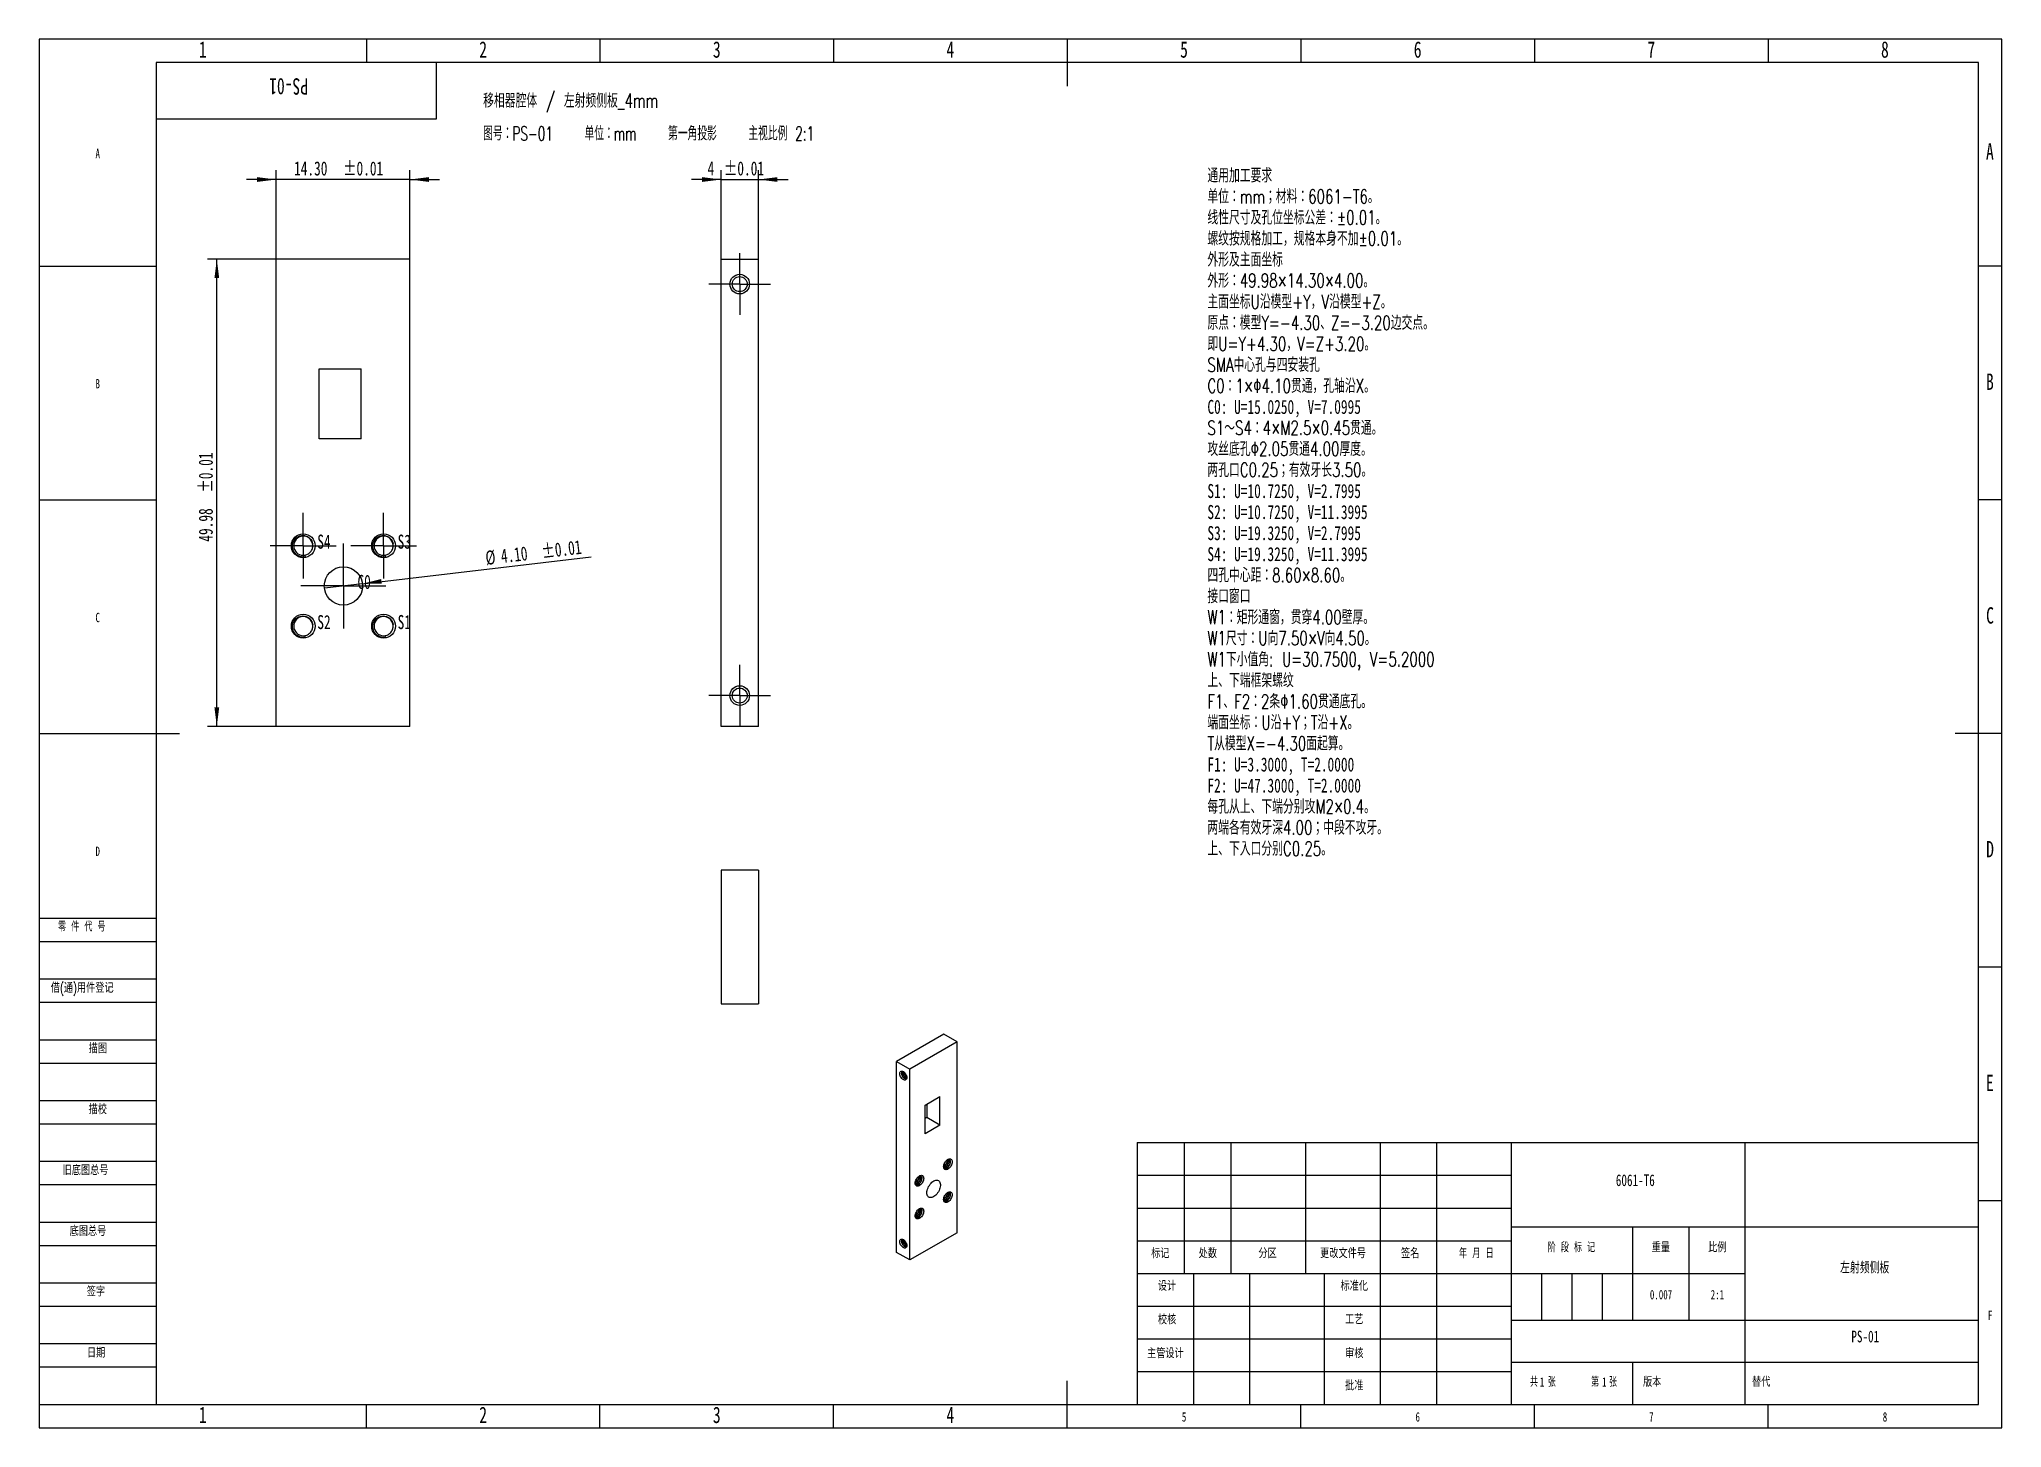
# Model space of a CAD drawing. Header units: millimetres. Extents: x 0 to 420, y 0 to 297.
import ezdxf

# ---------------------------------------------------------------- set-up
doc = ezdxf.new("R2010")
doc.units = ezdxf.units.MM
for name, color, linetype in [('10', 7, 'Continuous'), ('5', 7, 'Continuous'), ('9', 7, 'Continuous'), ('SLD-0', 7, 'Continuous')]:
    doc.layers.add(name, color=color, linetype=linetype)
doc.styles.add('SLDTEXTSTYLE0', font='TXT', dxfattribs={"width": 0.7})
doc.styles.add('SLDTEXTSTYLE1', font='TXT', dxfattribs={"width": 0.7, "bigfont": 'bigfont'})
doc.styles.add('SLDTEXTSTYLE2', font='TXT', dxfattribs={"width": 0.631579, "bigfont": 'bigfont'})
doc.styles.add('SLDTEXTSTYLE3', font='TXT', dxfattribs={"width": 0.62, "bigfont": 'bigfont'})
doc.styles.add('SLDTEXTSTYLE4', font='TXT', dxfattribs={"width": 0.614286, "bigfont": 'bigfont'})
doc.styles.add('SLDTEXTSTYLE5', font='TXT', dxfattribs={"width": 0.6, "bigfont": 'bigfont'})
doc.dimstyles.new('SLDDIMSTYLE0', dxfattribs={"dimtxt": 3, "dimasz": 4.08, "dimexe": 0, "dimexo": 0.0625, "dimgap": 0.75, "dimtad": 1, "dimlfac": 0.5, "dimrnd": 1e-09, "dimzin": 12, "dimdsep": 46, "dimtxsty": 'SLDTEXTSTYLE0', "dimsah": 1, "dimcen": 0.09, "dimadec": 0, "dimazin": 3, "dimtol": 1, "dimtp": 0.01, "dimtm": 0.01, "dimtfac": 1, "dimtmove": 0, "dimatfit": 0, "dimfxl": 1, "dimfrac": 2, "dimtolj": 1, "dimarcsym": 0})
doc.dimstyles.new('SLDDIMSTYLE1', dxfattribs={"dimtxt": 3, "dimasz": 4.08, "dimexe": 0, "dimexo": 0.0625, "dimgap": 0.75, "dimtad": 1, "dimlfac": 0.5, "dimrnd": 1e-09, "dimzin": 12, "dimdsep": 46, "dimtxsty": 'SLDTEXTSTYLE0', "dimsah": 1, "dimcen": 0.09, "dimadec": 0, "dimazin": 3, "dimtol": 1, "dimtp": 0.01, "dimtm": 0.01, "dimtfac": 1, "dimtofl": 0, "dimtmove": 0, "dimatfit": 3, "dimfxl": 1, "dimfrac": 2, "dimtolj": 1, "dimarcsym": 0})
doc.dimstyles.new('SLDDIMSTYLE2', dxfattribs={"dimtxt": 3, "dimasz": 4.08, "dimexe": 0, "dimexo": 0.0625, "dimgap": 0.75, "dimtad": 1, "dimlfac": 0.5, "dimrnd": 1e-09, "dimzin": 4, "dimdsep": 46, "dimtxsty": 'SLDTEXTSTYLE0', "dimsah": 1, "dimcen": 0.09, "dimadec": 0, "dimazin": 1, "dimtol": 1, "dimtp": 0.01, "dimtm": 0.01, "dimtfac": 1, "dimtmove": 0, "dimatfit": 0, "dimfxl": 1, "dimfrac": 2, "dimtolj": 1, "dimarcsym": 0})
doc.dimstyles.new('SLDDIMSTYLE3', dxfattribs={"dimtxt": 3, "dimasz": 4.08, "dimexe": 0, "dimexo": 0.0625, "dimgap": 0.75, "dimtad": 1, "dimlfac": 0.5, "dimrnd": 1e-09, "dimzin": 4, "dimdsep": 46, "dimtxsty": 'SLDTEXTSTYLE0', "dimblk1": 'NONE', "dimsah": 1, "dimcen": 0, "dimadec": 0, "dimazin": 1, "dimtol": 1, "dimtp": 0.01, "dimtm": 0.01, "dimtfac": 1, "dimtmove": 0, "dimatfit": 3, "dimldrblk": 'NONE', "dimfxl": 1, "dimfrac": 2, "dimtolj": 1, "dimarcsym": 0})

# ---------------------------------------------------------------- blocks, each defined once
blk = doc.blocks.new('_D')
at = {"layer": '10'}
for p, q in [((145.91, 249.98), (145.91, 269)), ((153.91, 249.98), (153.91, 269)), ((145.91, 267), (139.56, 267)), ((145.91, 267), (153.91, 267)), ((153.91, 267), (160.26, 267))]:
    blk.add_line(p, q, dxfattribs=at)
for points in [[(145.91, 267), (141.83, 267.51), (141.83, 266.49)], [(153.91, 267), (157.99, 266.49), (157.99, 267.51)]]:
    blk.add_solid(points, dxfattribs=at)
at = {"layer": '10', "char_height": 3, "attachment_point": 1, "style": 'SLDTEXTSTYLE0'}
for s, insert in [('4', (143.02, 270.87)), ('±0.01', (146.54, 270.87))]:
    blk.add_mtext(s, dxfattribs=dict(at, insert=insert))
blk = doc.blocks.new('SW_CENTERMARKSYMBOL_0')
at = {"layer": '10', "color": 0}
for p, q in [((0, 5), (0, 6.6)), ((0, 0), (0, 5)), ((-5, 0), (-6.6, 0)), ((0, 0), (-5, 0)), ((0, 0), (0, -5)), ((0, 0), (5, 0)), ((5, 0), (6.6, 0)), ((0, -5), (0, -6.6))]:
    blk.add_line(p, q, dxfattribs=at)
blk = doc.blocks.new('SW_CENTERMARKSYMBOL_1')
at = {"layer": '10', "color": 0}
for p, q in [((0, 5), (0, 6.6)), ((0, 0), (0, 5)), ((-5, 0), (-6.6, 0)), ((0, 0), (-5, 0)), ((0, 0), (0, -5)), ((0, 0), (5, 0)), ((5, 0), (6.6, 0)), ((0, -5), (0, -6.6))]:
    blk.add_line(p, q, dxfattribs=at)
blk = doc.blocks.new('_D_1')
at = {"layer": '10'}
for p, q in [((79.3, 249.98), (36, 249.98)), ((38, 150.02), (38, 249.98)), ((79.3, 150.02), (36, 150.02))]:
    blk.add_line(p, q, dxfattribs=at)
for points in [[(38, 249.98), (37.49, 245.9), (38.51, 245.9)], [(38, 150.02), (38.51, 154.1), (37.49, 154.1)]]:
    blk.add_solid(points, dxfattribs=at)
at = {"layer": '10', "char_height": 3, "attachment_point": 1, "rotation": 90, "style": 'SLDTEXTSTYLE0'}
for s, insert in [('±0.01', (34.13, 200.04)), ('49.98', (34.13, 189.53))]:
    blk.add_mtext(s, dxfattribs=dict(at, insert=insert))
blk = doc.blocks.new('_D_2')
at = {"layer": '10'}
for p, q in [((50.7, 150.02), (50.7, 269)), ((79.3, 150.02), (79.3, 269)), ((50.7, 267), (44.35, 267)), ((79.3, 267), (50.7, 267)), ((79.3, 267), (85.65, 267))]:
    blk.add_line(p, q, dxfattribs=at)
for points in [[(50.7, 267), (46.62, 267.51), (46.62, 266.49)], [(79.3, 267), (83.38, 266.49), (83.38, 267.51)]]:
    blk.add_solid(points, dxfattribs=at)
at = {"layer": '10', "char_height": 3, "attachment_point": 1, "style": 'SLDTEXTSTYLE0'}
for s, insert in [('14.30', (54.53, 270.87)), ('±0.01', (65.04, 270.87))]:
    blk.add_mtext(s, dxfattribs=dict(at, insert=insert))
blk = doc.blocks.new('_D_3')
at = {"layer": '10'}
for q in [(118.15, 186.31), (61.03, 179.59)]:
    blk.add_line((69.17, 180.55), q, dxfattribs=at)
blk.add_solid([(69.17, 180.55), (73.28, 180.52), (73.17, 181.53)], dxfattribs=at)
at = {"layer": '10', "char_height": 3, "attachment_point": 1, "rotation": 6.7108, "style": 'SLDTEXTSTYLE0'}
for s, insert in [('±0.01', (107.33, 188.93)), ('%%c', (95.33, 187.52)), ('4.10', (98.62, 187.91))]:
    blk.add_mtext(s, dxfattribs=dict(at, insert=insert))
blk = doc.blocks.new('_None')
blk = doc.blocks.new('SW_CENTERMARKSYMBOL_2')
at = {"layer": '10', "color": 0}
for p, q in [((0, 5), (0, 7.05)), ((0, 0), (0, 5)), ((-5, 0), (-7.05, 0)), ((0, 0), (-5, 0)), ((0, 0), (0, -5)), ((0, 0), (5, 0)), ((5, 0), (7.05, 0)), ((0, -5), (0, -7.05))]:
    blk.add_line(p, q, dxfattribs=at)
blk = doc.blocks.new('SW_CENTERMARKSYMBOL_3')
at = {"layer": '10', "color": 0}
for p, q in [((0, 5), (0, 7.05)), ((0, 0), (0, 5)), ((-5, 0), (-7.05, 0)), ((0, 0), (-5, 0)), ((0, 0), (0, -5)), ((0, 0), (5, 0)), ((5, 0), (7.05, 0)), ((0, -5), (0, -7.05))]:
    blk.add_line(p, q, dxfattribs=at)
blk = doc.blocks.new('SW_CENTERMARKSYMBOL_4')
at = {"layer": '10', "color": 0}
for p, q in [((0, 5), (0, 9.1)), ((0, 0), (0, 5)), ((-5, 0), (-9.1, 0)), ((0, 0), (-5, 0)), ((0, 0), (0, -5)), ((0, 0), (5, 0)), ((5, 0), (9.1, 0)), ((0, -5), (0, -9.1))]:
    blk.add_line(p, q, dxfattribs=at)

msp = doc.modelspace()

# ---------------------------------------------------------------- linework, layer by layer
at = {"color": 7, "linetype": 'Continuous', "lineweight": 25}
for p, q in [((50.7, 150.02), (50.7, 249.98)), ((79.3, 249.98), (50.7, 249.98)), ((79.3, 150.02), (79.3, 249.98)), ((145.907, 150.02), (145.907, 249.98)), ((145.907, 249.98), (153.907, 249.98)), ((153.907, 150.02), (153.907, 249.98)), ((59.9, 226.52), (68.9, 226.52)), ((59.9, 211.52), (59.9, 226.52)), ((68.9, 211.52), (68.9, 226.52)), ((68.9, 211.52), (59.9, 211.52)), ((58.542, 188.624), (58.472, 189.206)), ((75.742, 188.624), (75.672, 189.206)), ((56.857, 186.651), (56.931, 186.229)), ((74.057, 186.651), (74.131, 186.229)), ((56.931, 169.029), (56.857, 169.449)), ((58.542, 171.424), (58.472, 172.006)), ((74.131, 169.029), (74.057, 169.449)), ((75.742, 171.424), (75.672, 172.006)), ((79.3, 150.02), (50.7, 150.02)), ((153.907, 150.02), (145.907, 150.02)), ((145.907, 119.3), (145.907, 90.7)), ((153.907, 119.3), (145.907, 119.3)), ((153.907, 119.3), (153.907, 90.7)), ((145.907, 90.7), (153.907, 90.7)), ((193.609, 84.159), (183.497, 78.322)), ((196.437, 82.527), (193.609, 84.159)), ((196.437, 82.527), (186.326, 76.689)), ((196.437, 41.716), (196.437, 82.527)), ((183.497, 37.511), (183.497, 78.322)), ((183.497, 78.322), (186.326, 76.689)), ((184.735, 75.868), (184.522, 75.746)), ((184.561, 75.895), (184.735, 75.868)), ((186.326, 35.879), (186.326, 76.689)), ((189.578, 68.989), (192.76, 70.826)), ((189.578, 62.865), (189.578, 68.989)), ((189.932, 69.193), (189.932, 66.335)), ((192.76, 64.702), (192.76, 70.826)), ((189.932, 66.335), (189.578, 66.131)), ((192.76, 64.702), (189.578, 62.865)), ((192.76, 64.702), (189.932, 66.335)), ((194.536, 55.467), (194.407, 55.703)), ((194.407, 55.703), (194.585, 55.459)), ((194.576, 55.444), (194.536, 55.467)), ((188.326, 52.193), (188.503, 51.948)), ((188.455, 51.956), (188.326, 52.192)), ((188.495, 51.933), (188.455, 51.956)), ((194.536, 48.445), (194.407, 48.681)), ((194.585, 48.436), (194.408, 48.68)), ((194.576, 48.422), (194.536, 48.445)), ((188.455, 44.934), (188.326, 45.17)), ((188.503, 44.926), (188.327, 45.169)), ((188.495, 44.911), (188.455, 44.934)), ((184.735, 39.941), (184.522, 39.818)), ((184.561, 39.968), (184.735, 39.941)), ((196.437, 41.716), (186.326, 35.879)), ((186.326, 35.879), (183.497, 37.511))]:
    msp.add_line(p, q, dxfattribs=at)
at = {"color": 7, "linetype": 'Continuous', "lineweight": 25, "flags": 128}
for points in [[(185.654, 74.889), (185.639, 74.725), (185.594, 74.585), (185.521, 74.476), (185.423, 74.401), (185.304, 74.363), (185.169, 74.364), (185.024, 74.405), (184.874, 74.483), (184.725, 74.595), (184.584, 74.736), (184.457, 74.902), (184.348, 75.084), (184.262, 75.276), (184.203, 75.47), (184.173, 75.657), (184.173, 75.83), (184.203, 75.983), (184.262, 76.108), (184.348, 76.201), (184.457, 76.258), (184.584, 76.276), (184.725, 76.255), (184.874, 76.195), (185.024, 76.1), (185.169, 75.972), (185.304, 75.818), (185.423, 75.643), (185.521, 75.455), (185.594, 75.262), (185.639, 75.07), (185.654, 74.889)], [(185.006, 76.113), (184.99, 76.119), (184.864, 76.149), (184.75, 76.138), (184.655, 76.089), (184.583, 76.004), (184.538, 75.888), (184.522, 75.746)], [(184.522, 75.746), (184.538, 75.587), (184.583, 75.418), (184.655, 75.25), (184.75, 75.09), (184.864, 74.949), (184.99, 74.833), (185.121, 74.748), (185.25, 74.7), (185.371, 74.69), (185.476, 74.72), (185.561, 74.788), (185.62, 74.889), (185.647, 74.996)], [(193.556, 55.832), (193.571, 56.032), (193.617, 56.244), (193.691, 56.458), (193.791, 56.67), (193.914, 56.87), (194.056, 57.053), (194.211, 57.212), (194.374, 57.341), (194.541, 57.437), (194.704, 57.497), (194.859, 57.517), (195.001, 57.497), (195.124, 57.439), (195.224, 57.343), (195.298, 57.214), (195.344, 57.056), (195.359, 56.873), (195.344, 56.673), (195.298, 56.462), (195.224, 56.247), (195.124, 56.036), (195.001, 55.836), (194.859, 55.653), (194.704, 55.494), (194.541, 55.364), (194.374, 55.268), (194.211, 55.209), (194.056, 55.189), (193.914, 55.208), (193.791, 55.267), (193.691, 55.362), (193.617, 55.491), (193.571, 55.65), (193.556, 55.832)], [(187.475, 52.322), (187.49, 52.522), (187.536, 52.733), (187.61, 52.948), (187.71, 53.159), (187.833, 53.359), (187.975, 53.542), (188.13, 53.701), (188.293, 53.831), (188.46, 53.927), (188.623, 53.986), (188.778, 54.006), (188.92, 53.987), (189.043, 53.928), (189.143, 53.833), (189.217, 53.704), (189.263, 53.545), (189.278, 53.363), (189.263, 53.162), (189.217, 52.951), (189.143, 52.737), (189.043, 52.525), (188.92, 52.325), (188.778, 52.142), (188.623, 51.983), (188.46, 51.854), (188.293, 51.758), (188.13, 51.698), (187.975, 51.678), (187.833, 51.698), (187.71, 51.756), (187.61, 51.852), (187.536, 51.981), (187.49, 52.139), (187.475, 52.322)], [(189.967, 50.25), (189.983, 50.502), (190.029, 50.767), (190.105, 51.039), (190.208, 51.312), (190.337, 51.58), (190.49, 51.838), (190.662, 52.079), (190.85, 52.3), (191.05, 52.494), (191.259, 52.659), (191.47, 52.79), (191.68, 52.884), (191.885, 52.941), (192.08, 52.958), (192.261, 52.935), (192.423, 52.872), (192.564, 52.772), (192.681, 52.635), (192.771, 52.466), (192.832, 52.267), (192.863, 52.043), (192.863, 51.799), (192.832, 51.539), (192.771, 51.27), (192.681, 50.997), (192.564, 50.726), (192.423, 50.462), (192.261, 50.212), (192.08, 49.98), (191.885, 49.772), (191.68, 49.592), (191.47, 49.444), (191.259, 49.331), (191.05, 49.255), (190.85, 49.218), (190.662, 49.222), (190.49, 49.264), (190.337, 49.346), (190.208, 49.465), (190.105, 49.618), (190.029, 49.803), (189.983, 50.015), (189.967, 50.25)], [(193.556, 48.81), (193.571, 49.01), (193.617, 49.221), (193.691, 49.436), (193.791, 49.647), (193.914, 49.848), (194.056, 50.03), (194.211, 50.189), (194.374, 50.319), (194.541, 50.415), (194.704, 50.474), (194.859, 50.494), (195.001, 50.475), (195.124, 50.417), (195.224, 50.321), (195.298, 50.192), (195.344, 50.033), (195.359, 49.851), (195.344, 49.651), (195.298, 49.44), (195.224, 49.225), (195.124, 49.014), (195.001, 48.813), (194.859, 48.631), (194.704, 48.472), (194.541, 48.342), (194.374, 48.246), (194.211, 48.187), (194.056, 48.167), (193.914, 48.186), (193.791, 48.245), (193.691, 48.34), (193.617, 48.469), (193.571, 48.628), (193.556, 48.81)], [(187.475, 45.299), (187.49, 45.5), (187.536, 45.711), (187.61, 45.926), (187.71, 46.137), (187.833, 46.337), (187.975, 46.52), (188.13, 46.679), (188.293, 46.809), (188.46, 46.905), (188.623, 46.964), (188.778, 46.984), (188.92, 46.964), (189.043, 46.906), (189.143, 46.811), (189.217, 46.681), (189.263, 46.523), (189.278, 46.34), (189.263, 46.14), (189.217, 45.929), (189.143, 45.714), (189.043, 45.503), (188.92, 45.303), (188.778, 45.12), (188.623, 44.961), (188.46, 44.831), (188.293, 44.735), (188.13, 44.676), (187.975, 44.656), (187.833, 44.675), (187.71, 44.734), (187.61, 44.829), (187.536, 44.959), (187.49, 45.117), (187.475, 45.299)], [(185.654, 38.961), (185.639, 38.797), (185.594, 38.658), (185.521, 38.548), (185.423, 38.473), (185.304, 38.435), (185.169, 38.437), (185.024, 38.477), (184.874, 38.555), (184.725, 38.667), (184.584, 38.809), (184.457, 38.974), (184.348, 39.156), (184.262, 39.348), (184.203, 39.542), (184.173, 39.729), (184.173, 39.903), (184.203, 40.055), (184.262, 40.18), (184.348, 40.273), (184.457, 40.33), (184.584, 40.348), (184.725, 40.327), (184.874, 40.268), (185.024, 40.172), (185.169, 40.045), (185.304, 39.89), (185.423, 39.716), (185.521, 39.528), (185.594, 39.334), (185.639, 39.142), (185.654, 38.961)], [(185.006, 40.185), (184.99, 40.192), (184.864, 40.221), (184.75, 40.211), (184.655, 40.162), (184.583, 40.077), (184.538, 39.96), (184.522, 39.818)], [(184.522, 39.818), (184.538, 39.659), (184.583, 39.49), (184.655, 39.322), (184.75, 39.163), (184.864, 39.021), (184.99, 38.905), (185.121, 38.82), (185.25, 38.772), (185.371, 38.763), (185.476, 38.792), (185.561, 38.86), (185.62, 38.961), (185.647, 39.069)]]:
    msp.add_lwpolyline(points, dxfattribs=at)
at = {"color": 7, "linetype": 'Continuous', "lineweight": 25}
for centre, radius in [((149.907, 244.62), 2.1), ((149.907, 244.62), 1.6), ((56.501, 188.67), 2.55), ((73.701, 188.67), 2.55), ((65.101, 180.07), 4.1), ((56.501, 171.47), 2.55), ((73.701, 171.47), 2.55), ((149.907, 156.62), 2.1), ((149.907, 156.62), 1.6)]:
    msp.add_circle(centre, radius, dxfattribs=at)
for centre, end in [((56.498, 188.667), 279.89939), ((73.698, 188.667), 279.89939), ((56.498, 171.467), 279.89931), ((73.698, 171.467), 279.89931)]:
    msp.add_arc(centre, 2.048, 17.66675, end, dxfattribs=at)
for points, knots in [([(56.931, 186.229), (56.709, 186.199), (56.488, 186.198), (56.048, 186.258), (55.831, 186.318), (55.221, 186.578), (54.86, 186.868), (54.352, 187.596), (54.204, 188.03), (54.172, 188.698), (54.194, 188.921), (54.3, 189.35), (54.386, 189.56), (54.725, 190.13), (55.069, 190.446), (55.868, 190.827), (56.326, 190.893), (57.207, 190.745), (57.618, 190.536), (58.247, 189.904), (58.454, 189.489), (58.516, 189.045)], [0, 0, 0, 0, 0.0625, 0.0625, 0.125, 0.125, 0.25, 0.25, 0.375, 0.375, 0.4375, 0.4375, 0.5, 0.5, 0.625, 0.625, 0.75, 0.75, 0.875, 0.875, 1, 1, 1, 1]), ([(56.85, 186.65), (57.117, 186.696), (57.374, 186.796), (57.831, 187.086), (58.03, 187.277), (58.339, 187.722), (58.449, 187.975), (58.562, 188.504), (58.566, 188.78), (58.516, 189.046)], [0, 0, 0, 0, 0.25, 0.25, 0.5, 0.5, 0.75, 0.75, 1, 1, 1, 1]), ([(74.131, 186.229), (73.909, 186.199), (73.688, 186.198), (73.248, 186.258), (73.031, 186.318), (72.421, 186.578), (72.06, 186.868), (71.552, 187.596), (71.404, 188.03), (71.372, 188.698), (71.394, 188.921), (71.5, 189.35), (71.586, 189.56), (71.925, 190.13), (72.269, 190.446), (73.068, 190.827), (73.526, 190.893), (74.407, 190.745), (74.818, 190.536), (75.447, 189.904), (75.654, 189.489), (75.716, 189.045)], [0, 0, 0, 0, 0.0625, 0.0625, 0.125, 0.125, 0.25, 0.25, 0.375, 0.375, 0.4375, 0.4375, 0.5, 0.5, 0.625, 0.625, 0.75, 0.75, 0.875, 0.875, 1, 1, 1, 1]), ([(74.05, 186.65), (74.317, 186.696), (74.574, 186.796), (75.031, 187.086), (75.23, 187.277), (75.539, 187.722), (75.649, 187.975), (75.762, 188.504), (75.766, 188.78), (75.716, 189.046)], [0, 0, 0, 0, 0.25, 0.25, 0.5, 0.5, 0.75, 0.75, 1, 1, 1, 1]), ([(56.931, 169.029), (56.709, 168.999), (56.488, 168.998), (56.048, 169.058), (55.831, 169.118), (55.221, 169.378), (54.86, 169.668), (54.352, 170.396), (54.204, 170.83), (54.172, 171.498), (54.194, 171.721), (54.3, 172.15), (54.386, 172.36), (54.725, 172.93), (55.069, 173.246), (55.868, 173.627), (56.326, 173.693), (57.207, 173.545), (57.618, 173.336), (58.247, 172.704), (58.454, 172.289), (58.516, 171.845)], [0, 0, 0, 0, 0.0625, 0.0625, 0.125, 0.125, 0.25, 0.25, 0.375, 0.375, 0.4375, 0.4375, 0.5, 0.5, 0.625, 0.625, 0.75, 0.75, 0.875, 0.875, 1, 1, 1, 1]), ([(74.131, 169.029), (73.909, 168.999), (73.688, 168.998), (73.248, 169.058), (73.031, 169.118), (72.421, 169.378), (72.06, 169.668), (71.552, 170.396), (71.404, 170.83), (71.372, 171.498), (71.394, 171.721), (71.5, 172.15), (71.586, 172.36), (71.925, 172.93), (72.269, 173.246), (73.068, 173.627), (73.526, 173.693), (74.407, 173.545), (74.818, 173.336), (75.447, 172.704), (75.654, 172.289), (75.716, 171.845)], [0, 0, 0, 0, 0.0625, 0.0625, 0.125, 0.125, 0.25, 0.25, 0.375, 0.375, 0.4375, 0.4375, 0.5, 0.5, 0.625, 0.625, 0.75, 0.75, 0.875, 0.875, 1, 1, 1, 1]), ([(56.85, 169.45), (57.117, 169.496), (57.374, 169.596), (57.831, 169.886), (58.03, 170.077), (58.339, 170.522), (58.449, 170.775), (58.562, 171.304), (58.566, 171.58), (58.516, 171.846)], [0, 0, 0, 0, 0.25, 0.25, 0.5, 0.5, 0.75, 0.75, 1, 1, 1, 1]), ([(74.05, 169.45), (74.317, 169.496), (74.574, 169.596), (75.031, 169.886), (75.23, 170.077), (75.539, 170.522), (75.649, 170.775), (75.762, 171.304), (75.766, 171.58), (75.716, 171.846)], [0, 0, 0, 0, 0.25, 0.25, 0.5, 0.5, 0.75, 0.75, 1, 1, 1, 1]), ([(184.522, 75.746), (184.535, 75.832), (184.558, 75.986), (184.653, 76.066), (184.696, 76.101)], [0, 0, 0, 0, 0.5526047, 1, 1, 1, 1]), ([(184.735, 75.868), (184.744, 75.957), (184.756, 76.071), (184.82, 76.132), (184.835, 76.146)], [0, 0, 0, 0, 0.77543311, 1, 1, 1, 1]), ([(185.561, 74.812), (185.541, 74.807), (185.467, 74.79), (185.298, 74.876), (185.097, 75.06), (184.924, 75.326), (184.819, 75.624), (184.787, 75.92), (184.838, 76.066), (184.864, 76.139)], [0, 0, 0, 0, 0.0569482, 0.2160616, 0.375175, 0.5292947, 0.6898114, 0.8461901, 1, 1, 1, 1]), ([(185.63, 74.96), (185.591, 74.974), (185.486, 75.01), (185.309, 75.187), (185.135, 75.448), (185.034, 75.745), (184.999, 75.98), (185.028, 76.078), (185.035, 76.1)], [0, 0, 0, 0, 0.121723, 0.3284495, 0.528688, 0.7372376, 0.940411, 1, 1, 1, 1]), ([(185.639, 75.028), (185.62, 75.035), (185.535, 75.067), (185.379, 75.23), (185.208, 75.486), (185.101, 75.776), (185.095, 75.95), (185.092, 76.028)], [0, 0, 0, 0, 0.06829096, 0.31317819, 0.55037986, 0.79742688, 1, 1, 1, 1]), ([(194.585, 55.459), (194.482, 55.4), (194.278, 55.282), (193.988, 55.257), (193.757, 55.356), (193.6, 55.565), (193.574, 55.768), (193.561, 55.865)], [0, 0, 0, 0, 0.2057739, 0.4115799, 0.61755, 0.8158142, 1, 1, 1, 1]), ([(193.565, 55.769), (193.632, 55.777), (193.772, 55.794), (193.997, 55.913), (194.211, 56.091), (194.398, 56.317), (194.548, 56.569), (194.647, 56.827), (194.687, 57.068), (194.677, 57.273), (194.627, 57.363), (194.604, 57.405)], [0, 0, 0, 0, 0.1099895, 0.2267712, 0.3409127, 0.4521916, 0.5680397, 0.681005, 0.7906485, 0.9031919, 1, 1, 1, 1]), ([(193.577, 55.974), (193.603, 55.982), (193.716, 56.016), (193.919, 56.176), (194.148, 56.431), (194.327, 56.736), (194.428, 57.039), (194.457, 57.261), (194.431, 57.346), (194.426, 57.362)], [0, 0, 0, 0, 0.0556868, 0.2364914, 0.4172755, 0.5979477, 0.778737, 0.9595379, 1, 1, 1, 1]), ([(193.585, 55.725), (193.663, 55.727), (193.822, 55.733), (194.088, 55.87), (194.338, 56.09), (194.548, 56.372), (194.698, 56.681), (194.768, 56.981), (194.759, 57.244), (194.689, 57.352), (194.654, 57.406)], [0, 0, 0, 0, 0.12111458, 0.2469501, 0.37290084, 0.49874282, 0.62457307, 0.7505221, 0.87638333, 1, 1, 1, 1]), ([(193.59, 56.062), (193.619, 56.076), (193.723, 56.126), (193.893, 56.277), (194.08, 56.499), (194.23, 56.753), (194.326, 57.009), (194.367, 57.208), (194.357, 57.3), (194.355, 57.326)], [0, 0, 0, 0, 0.0702367, 0.244937, 0.4152558, 0.592568, 0.7654679, 0.9332836, 1, 1, 1, 1]), ([(193.592, 55.71), (193.592, 55.709), (193.627, 55.633), (193.765, 55.56), (193.987, 55.521), (194.215, 55.584), (194.353, 55.669), (194.404, 55.701)], [0, 0, 0, 0, 0.0038057, 0.2814199, 0.5590356, 0.8364624, 1, 1, 1, 1]), ([(193.716, 55.612), (193.767, 55.598), (193.88, 55.569), (194.089, 55.614), (194.315, 55.728), (194.53, 55.907), (194.717, 56.133), (194.866, 56.385), (194.964, 56.643), (195.003, 56.859), (194.996, 56.974), (194.993, 57.02)], [0, 0, 0, 0, 0.0995155, 0.218198, 0.3392037, 0.4574736, 0.5727774, 0.6928156, 0.8098668, 0.9234759, 1, 1, 1, 1]), ([(194.201, 55.299), (194.252, 55.316), (194.363, 55.353), (194.475, 55.427), (194.536, 55.467)], [0, 0, 0, 0, 0.4507569, 1, 1, 1, 1]), ([(194.363, 57.332), (194.375, 57.34), (194.469, 57.404), (194.639, 57.425), (194.836, 57.376), (194.957, 57.226), (194.983, 57.082), (194.993, 57.019)], [0, 0, 0, 0, 0.0359675, 0.2960709, 0.556378, 0.8080609, 1, 1, 1, 1]), ([(194.404, 55.701), (194.498, 55.774), (194.589, 55.868), (194.751, 56.08), (194.821, 56.198), (194.931, 56.443), (194.969, 56.569), (195.01, 56.808), (195.011, 56.921), (194.993, 57.02)], [0, 0, 0, 0, 0.25, 0.25, 0.5, 0.5, 0.75, 0.75, 1, 1, 1, 1]), ([(188.503, 51.948), (188.401, 51.889), (188.197, 51.771), (187.907, 51.747), (187.676, 51.846), (187.519, 52.055), (187.492, 52.257), (187.48, 52.355)], [0, 0, 0, 0, 0.2057739, 0.4115799, 0.61755, 0.8158142, 1, 1, 1, 1]), ([(187.484, 52.258), (187.551, 52.267), (187.691, 52.284), (187.916, 52.403), (188.13, 52.58), (188.317, 52.806), (188.467, 53.058), (188.566, 53.317), (188.606, 53.558), (188.596, 53.762), (188.546, 53.853), (188.523, 53.894)], [0, 0, 0, 0, 0.1099895, 0.2267712, 0.3409127, 0.4521916, 0.5680397, 0.681005, 0.7906485, 0.9031919, 1, 1, 1, 1]), ([(187.496, 52.463), (187.522, 52.471), (187.635, 52.506), (187.838, 52.666), (188.067, 52.92), (188.246, 53.225), (188.346, 53.529), (188.376, 53.751), (188.35, 53.836), (188.345, 53.851)], [0, 0, 0, 0, 0.0556868, 0.2364914, 0.4172755, 0.5979477, 0.778737, 0.9595379, 1, 1, 1, 1]), ([(187.504, 52.214), (187.582, 52.217), (187.74, 52.222), (188.006, 52.36), (188.257, 52.579), (188.467, 52.862), (188.617, 53.171), (188.687, 53.471), (188.677, 53.734), (188.607, 53.842), (188.573, 53.895)], [0, 0, 0, 0, 0.1211146, 0.2469501, 0.3729008, 0.4987428, 0.6245731, 0.7505221, 0.8763833, 1, 1, 1, 1]), ([(187.509, 52.552), (187.538, 52.566), (187.642, 52.615), (187.812, 52.767), (187.999, 52.989), (188.149, 53.243), (188.245, 53.498), (188.286, 53.697), (188.276, 53.79), (188.274, 53.816)], [0, 0, 0, 0, 0.0702367, 0.244937, 0.4152558, 0.592568, 0.7654679, 0.9332836, 1, 1, 1, 1]), ([(187.511, 52.199), (187.511, 52.198), (187.546, 52.122), (187.684, 52.049), (187.906, 52.01), (188.134, 52.074), (188.272, 52.159), (188.323, 52.191)], [0, 0, 0, 0, 0.00380574, 0.28141992, 0.55903564, 0.83646239, 1, 1, 1, 1]), ([(187.635, 52.101), (187.686, 52.088), (187.799, 52.058), (188.008, 52.103), (188.234, 52.218), (188.448, 52.397), (188.635, 52.622), (188.785, 52.875), (188.883, 53.132), (188.922, 53.349), (188.915, 53.463), (188.912, 53.509)], [0, 0, 0, 0, 0.0995155, 0.218198, 0.3392037, 0.4574736, 0.5727774, 0.6928156, 0.8098668, 0.9234759, 1, 1, 1, 1]), ([(188.12, 51.789), (188.17, 51.805), (188.282, 51.843), (188.394, 51.916), (188.455, 51.956)], [0, 0, 0, 0, 0.4507569, 1, 1, 1, 1]), ([(188.282, 53.822), (188.294, 53.829), (188.388, 53.894), (188.558, 53.915), (188.755, 53.865), (188.876, 53.715), (188.901, 53.571), (188.912, 53.509)], [0, 0, 0, 0, 0.0359675, 0.2960709, 0.556378, 0.8080609, 1, 1, 1, 1]), ([(188.323, 52.191), (188.417, 52.264), (188.508, 52.357), (188.67, 52.569), (188.74, 52.688), (188.849, 52.932), (188.888, 53.058), (188.928, 53.297), (188.93, 53.411), (188.912, 53.509)], [0, 0, 0, 0, 0.25, 0.25, 0.5, 0.5, 0.75, 0.75, 1, 1, 1, 1]), ([(187.484, 45.236), (187.551, 45.244), (187.691, 45.261), (187.916, 45.381), (188.13, 45.558), (188.317, 45.784), (188.467, 46.036), (188.566, 46.294), (188.606, 46.536), (188.596, 46.74), (188.546, 46.83), (188.523, 46.872)], [0, 0, 0, 0, 0.1099895, 0.2267712, 0.3409127, 0.4521916, 0.5680397, 0.681005, 0.7906485, 0.9031919, 1, 1, 1, 1]), ([(187.496, 45.441), (187.522, 45.449), (187.635, 45.483), (187.838, 45.643), (188.067, 45.898), (188.246, 46.203), (188.346, 46.506), (188.376, 46.728), (188.35, 46.813), (188.345, 46.829)], [0, 0, 0, 0, 0.0556868, 0.2364914, 0.4172755, 0.5979477, 0.778737, 0.9595379, 1, 1, 1, 1]), ([(187.504, 45.192), (187.582, 45.195), (187.74, 45.2), (188.006, 45.338), (188.257, 45.557), (188.467, 45.839), (188.617, 46.148), (188.687, 46.449), (188.677, 46.711), (188.607, 46.819), (188.573, 46.873)], [0, 0, 0, 0, 0.1211146, 0.2469501, 0.3729008, 0.4987428, 0.6245731, 0.7505221, 0.8763833, 1, 1, 1, 1]), ([(187.509, 45.53), (187.538, 45.544), (187.642, 45.593), (187.812, 45.745), (187.999, 45.967), (188.149, 46.22), (188.245, 46.476), (188.286, 46.675), (188.276, 46.767), (188.274, 46.794)], [0, 0, 0, 0, 0.0702367, 0.244937, 0.4152558, 0.592568, 0.7654679, 0.9332836, 1, 1, 1, 1]), ([(187.635, 45.079), (187.686, 45.065), (187.799, 45.036), (188.008, 45.081), (188.234, 45.195), (188.448, 45.375), (188.635, 45.6), (188.785, 45.852), (188.883, 46.11), (188.922, 46.326), (188.915, 46.441), (188.912, 46.487)], [0, 0, 0, 0, 0.0995155, 0.218198, 0.3392037, 0.4574736, 0.5727774, 0.6928156, 0.8098668, 0.9234759, 1, 1, 1, 1]), ([(188.282, 46.799), (188.294, 46.807), (188.388, 46.872), (188.558, 46.892), (188.755, 46.843), (188.876, 46.693), (188.901, 46.549), (188.912, 46.486)], [0, 0, 0, 0, 0.0359675, 0.2960709, 0.556378, 0.8080609, 1, 1, 1, 1]), ([(188.323, 45.168), (188.417, 45.242), (188.508, 45.335), (188.67, 45.547), (188.74, 45.665), (188.849, 45.91), (188.888, 46.036), (188.928, 46.275), (188.93, 46.388), (188.912, 46.487)], [0, 0, 0, 0, 0.25, 0.25, 0.5, 0.5, 0.75, 0.75, 1, 1, 1, 1]), ([(194.585, 48.436), (194.482, 48.377), (194.278, 48.26), (193.988, 48.235), (193.757, 48.334), (193.6, 48.543), (193.574, 48.746), (193.561, 48.843)], [0, 0, 0, 0, 0.2057739, 0.4115799, 0.61755, 0.8158142, 1, 1, 1, 1]), ([(193.565, 48.747), (193.632, 48.755), (193.772, 48.772), (193.997, 48.891), (194.211, 49.068), (194.398, 49.294), (194.548, 49.546), (194.647, 49.805), (194.687, 50.046), (194.677, 50.251), (194.627, 50.341), (194.604, 50.383)], [0, 0, 0, 0, 0.1099895, 0.2267712, 0.3409127, 0.4521916, 0.5680397, 0.681005, 0.7906485, 0.9031919, 1, 1, 1, 1]), ([(193.577, 48.951), (193.603, 48.959), (193.716, 48.994), (193.919, 49.154), (194.148, 49.409), (194.327, 49.713), (194.428, 50.017), (194.457, 50.239), (194.431, 50.324), (194.426, 50.34)], [0, 0, 0, 0, 0.0556868, 0.2364914, 0.4172755, 0.5979477, 0.778737, 0.9595379, 1, 1, 1, 1]), ([(193.585, 48.703), (193.663, 48.705), (193.822, 48.71), (194.088, 48.848), (194.338, 49.067), (194.548, 49.35), (194.698, 49.659), (194.768, 49.959), (194.759, 50.222), (194.689, 50.33), (194.654, 50.384)], [0, 0, 0, 0, 0.1211146, 0.2469501, 0.3729008, 0.4987428, 0.6245731, 0.7505221, 0.8763833, 1, 1, 1, 1]), ([(193.59, 49.04), (193.619, 49.054), (193.723, 49.103), (193.893, 49.255), (194.08, 49.477), (194.23, 49.731), (194.326, 49.987), (194.367, 50.185), (194.357, 50.278), (194.355, 50.304)], [0, 0, 0, 0, 0.0702367, 0.244937, 0.4152558, 0.592568, 0.7654679, 0.9332836, 1, 1, 1, 1]), ([(193.592, 48.688), (193.592, 48.687), (193.627, 48.611), (193.765, 48.537), (193.987, 48.499), (194.215, 48.562), (194.353, 48.647), (194.404, 48.679)], [0, 0, 0, 0, 0.0038057, 0.2814202, 0.5590362, 0.8364633, 1, 1, 1, 1]), ([(193.716, 48.59), (193.767, 48.576), (193.88, 48.546), (194.089, 48.592), (194.315, 48.706), (194.53, 48.885), (194.717, 49.111), (194.866, 49.363), (194.964, 49.62), (195.003, 49.837), (194.996, 49.951), (194.993, 49.998)], [0, 0, 0, 0, 0.0995155, 0.218198, 0.3392037, 0.4574736, 0.5727774, 0.6928156, 0.8098668, 0.9234759, 1, 1, 1, 1]), ([(194.201, 48.277), (194.252, 48.294), (194.363, 48.331), (194.475, 48.404), (194.536, 48.445)], [0, 0, 0, 0, 0.4507569, 1, 1, 1, 1]), ([(194.363, 50.31), (194.375, 50.318), (194.469, 50.382), (194.639, 50.403), (194.836, 50.353), (194.957, 50.203), (194.983, 50.059), (194.993, 49.997)], [0, 0, 0, 0, 0.0359675, 0.2960709, 0.556378, 0.8080609, 1, 1, 1, 1]), ([(194.404, 48.679), (194.498, 48.752), (194.589, 48.845), (194.751, 49.057), (194.821, 49.176), (194.931, 49.421), (194.969, 49.546), (195.01, 49.786), (195.011, 49.899), (194.993, 49.998)], [0, 0, 0, 0, 0.25, 0.25, 0.5, 0.5, 0.75, 0.75, 1, 1, 1, 1]), ([(188.503, 44.926), (188.401, 44.867), (188.197, 44.749), (187.907, 44.725), (187.676, 44.824), (187.519, 45.032), (187.492, 45.235), (187.48, 45.333)], [0, 0, 0, 0, 0.2057739, 0.4115799, 0.61755, 0.8158142, 1, 1, 1, 1]), ([(187.511, 45.177), (187.511, 45.176), (187.546, 45.1), (187.684, 45.027), (187.906, 44.988), (188.134, 45.051), (188.272, 45.137), (188.323, 45.168)], [0, 0, 0, 0, 0.0038057, 0.2814202, 0.5590362, 0.8364633, 1, 1, 1, 1]), ([(188.12, 44.766), (188.17, 44.783), (188.282, 44.82), (188.394, 44.894), (188.455, 44.934)], [0, 0, 0, 0, 0.4507569, 1, 1, 1, 1]), ([(184.522, 39.818), (184.535, 39.904), (184.558, 40.059), (184.653, 40.138), (184.696, 40.174)], [0, 0, 0, 0, 0.5526047, 1, 1, 1, 1]), ([(184.735, 39.941), (184.744, 40.029), (184.756, 40.144), (184.82, 40.204), (184.835, 40.218)], [0, 0, 0, 0, 0.77543311, 1, 1, 1, 1]), ([(185.561, 38.884), (185.541, 38.88), (185.467, 38.862), (185.298, 38.948), (185.097, 39.133), (184.924, 39.398), (184.819, 39.697), (184.787, 39.992), (184.838, 40.139), (184.864, 40.211)], [0, 0, 0, 0, 0.0569482, 0.2160616, 0.375175, 0.5292947, 0.6898114, 0.8461901, 1, 1, 1, 1]), ([(185.63, 39.033), (185.591, 39.046), (185.486, 39.083), (185.309, 39.259), (185.135, 39.52), (185.034, 39.817), (184.999, 40.052), (185.028, 40.15), (185.035, 40.172)], [0, 0, 0, 0, 0.121723, 0.3284495, 0.528688, 0.7372376, 0.940411, 1, 1, 1, 1]), ([(185.639, 39.1), (185.62, 39.107), (185.535, 39.139), (185.379, 39.302), (185.208, 39.559), (185.101, 39.848), (185.095, 40.022), (185.092, 40.1)], [0, 0, 0, 0, 0.068291, 0.3131782, 0.5503799, 0.7974269, 1, 1, 1, 1])]:
    msp.add_open_spline(points, degree=3, knots=knots, dxfattribs=at)
at = {"layer": '10', "color": 7}
for p, q in [((0, 109), (25, 109)), ((0, 104), (25, 104)), ((0, 96), (25, 96)), ((0, 91), (25, 91)), ((0, 83), (25, 83)), ((0, 78), (25, 78)), ((0, 70), (25, 70)), ((0, 65), (25, 65)), ((0, 57), (25, 57)), ((0, 52), (25, 52)), ((235, 54), (315, 54)), ((235, 47), (315, 47)), ((0, 44), (25, 44)), ((0, 39), (25, 39)), ((0, 31), (25, 31)), ((0, 26), (25, 26)), ((0, 18), (25, 18)), ((0, 13), (25, 13))]:
    msp.add_line(p, q, dxfattribs=at)
at = {"layer": '10', "color": 7, "lineweight": 25}
for p, q in [((245, 61), (245, 33)), ((255, 61), (255, 33)), ((271, 61), (271, 33)), ((287, 61), (287, 5)), ((299, 61), (299, 5)), ((315, 61), (315, 5)), ((365, 61), (365, 33)), ((315, 43), (415, 43)), ((340.986, 43), (340.986, 23)), ((353, 43), (353, 23)), ((235, 40), (315, 40)), ((235, 33), (365, 33)), ((247, 33), (247, 5)), ((259, 33), (259, 5)), ((275, 33), (275, 5)), ((365, 33), (365, 5)), ((235, 26), (315, 26)), ((315, 23), (415, 23)), ((235, 19), (315, 19)), ((315, 14), (415, 14)), ((235, 12), (315, 12))]:
    msp.add_line(p, q, dxfattribs=at)
at = {"layer": '5'}
for p, q in [((70, 297), (70, 292)), ((120, 297), (120, 292)), ((170, 297), (170, 292)), ((270, 297), (270, 292)), ((320, 297), (320, 292)), ((370, 297), (370, 292)), ((0, 248.5), (25, 248.5)), ((420, 248.5), (415, 248.5)), ((0, 198.5), (25, 198.5)), ((420, 198.5), (415, 198.5)), ((420, 98.5), (415, 98.5)), ((420, 48.5), (415, 48.5)), ((70, 0), (70, 5)), ((120, 0), (120, 5)), ((170, 0), (170, 5)), ((270, 0), (270, 5)), ((320, 0), (320, 5)), ((370, 0), (370, 5))]:
    msp.add_line(p, q, dxfattribs=at)
at = {"layer": '5', "lineweight": 25}
for p, q in [((220, 297), (220, 287)), ((0, 148.5), (30, 148.5)), ((420, 148.5), (410, 148.5)), ((220, 0), (220, 10))]:
    msp.add_line(p, q, dxfattribs=at)
at = {"layer": '5', "color": 7, "lineweight": 25}
for p, q in [((415, 292), (25, 292)), ((25, 292), (25, 5)), ((85, 280), (85, 292)), ((415, 5), (415, 292)), ((25, 280), (85, 280)), ((235, 61), (415, 61)), ((235, 61), (235, 5)), ((0, 5), (415, 5))]:
    msp.add_line(p, q, dxfattribs=at)
at = {"layer": '9', "color": 7}
for p, q in [((420, 297), (0, 297)), ((0, 297), (0, 0)), ((420, 148.5), (420, 297)), ((420, 0), (420, 148.5)), ((0, 0), (420, 0))]:
    msp.add_line(p, q, dxfattribs=at)
at = {"layer": 'SLD-0'}
for p, q in [((321.5, 33), (321.5, 23)), ((328, 33), (328, 23)), ((334.5, 33), (334.5, 23))]:
    msp.add_line(p, q, dxfattribs=at)
at = {"layer": 'SLD-0', "lineweight": 25}
msp.add_line((340.986, 14), (340.986, 5), dxfattribs=at)

# ---------------------------------------------------------------- block references
at = {"layer": '10'}
for name, p in [('SW_CENTERMARKSYMBOL_0', (149.907, 244.62)), ('SW_CENTERMARKSYMBOL_2', (56.501, 188.67)), ('SW_CENTERMARKSYMBOL_3', (73.701, 188.67)), ('SW_CENTERMARKSYMBOL_4', (65.101, 180.07)), ('SW_CENTERMARKSYMBOL_1', (149.907, 156.62))]:
    msp.add_blockref(name, p, dxfattribs=at)

# ---------------------------------------------------------------- texts
for s, insert, char_height, attachment_point, style in [('1', (34.994, 296.561), 3.5, 2, 'SLDTEXTSTYLE0'), ('2', (94.994, 296.561), 3.5, 2, 'SLDTEXTSTYLE0'), ('3', (144.994, 296.561), 3.5, 2, 'SLDTEXTSTYLE0'), ('4', (194.994, 296.561), 3.5, 2, 'SLDTEXTSTYLE0'), ('5', (244.994, 296.561), 3.5, 2, 'SLDTEXTSTYLE0'), ('6', (294.994, 296.561), 3.5, 2, 'SLDTEXTSTYLE0'), ('7', (344.994, 296.561), 3.5, 2, 'SLDTEXTSTYLE0'), ('8', (394.994, 296.561), 3.5, 2, 'SLDTEXTSTYLE0'), ('移相器腔体 / 左射频侧板_4mm', (95, 285.367), 3, 1, 'SLDTEXTSTYLE1'), ('图号：PS-01    单位：mm    第一角投影    主视比例 2:1', (95, 278.367), 3, 1, 'SLDTEXTSTYLE2'), ('A', (12.512, 273.566), 2, 2, 'SLDTEXTSTYLE0'), ('A', (417.46, 274.753), 3.5, 2, 'SLDTEXTSTYLE0'), ('通用加工要求', (250, 269.367), 3, 1, 'SLDTEXTSTYLE1'), ('单位：mm；材料：6061-T6。', (250, 264.867), 3, 1, 'SLDTEXTSTYLE1'), ('线性尺寸及孔位坐标公差：±0.01。', (250, 260.367), 3, 1, 'SLDTEXTSTYLE1'), ('螺纹按规格加工，规格本身不加±0.01。', (250, 255.867), 3, 1, 'SLDTEXTSTYLE1'), ('外形及主面坐标', (250, 251.367), 3, 1, 'SLDTEXTSTYLE1'), ('外形：49.98×14.30×4.00。', (250, 246.867), 3, 1, 'SLDTEXTSTYLE1'), ('主面坐标U沿模型+Y，V沿模型+Z。', (250, 242.367), 3, 1, 'SLDTEXTSTYLE1'), ('原点：模型Y=-4.30、Z=-3.20边交点。', (250, 237.867), 3, 1, 'SLDTEXTSTYLE1'), ('即U=Y+4.30，V=Z+3.20。', (250, 233.367), 3, 1, 'SLDTEXTSTYLE1'), ('SMA中心孔与四安装孔', (250, 228.867), 3, 1, 'SLDTEXTSTYLE1'), ('B', (12.512, 224.316), 2, 2, 'SLDTEXTSTYLE0'), ('C0：1×Φ4.10贯通，孔轴沿X。', (250, 224.367), 3, 1, 'SLDTEXTSTYLE1'), ('B', (417.459, 225.503), 3.5, 2, 'SLDTEXTSTYLE0'), ('C0: U=15.0250, V=7.0995', (250, 219.867), 3, 1, 'SLDTEXTSTYLE0'), ('S1～S4：4×M2.5×0.45贯通。', (250, 215.367), 3, 1, 'SLDTEXTSTYLE1'), ('攻丝底孔Φ2.05贯通4.00厚度。', (250, 210.867), 3, 1, 'SLDTEXTSTYLE1'), ('两孔口C0.25；有效牙长3.50。', (250, 206.367), 3, 1, 'SLDTEXTSTYLE1'), ('S1: U=10.7250, V=2.7995', (250, 201.867), 3, 1, 'SLDTEXTSTYLE0'), ('S2: U=10.7250, V=11.3995', (250, 197.367), 3, 1, 'SLDTEXTSTYLE0'), ('S4', (59.501, 191.037), 3, 1, 'SLDTEXTSTYLE0'), ('S3', (76.701, 191.037), 3, 1, 'SLDTEXTSTYLE0'), ('S3: U=19.3250, V=2.7995', (250, 192.867), 3, 1, 'SLDTEXTSTYLE0'), ('S4: U=19.3250, V=11.3995', (250, 188.367), 3, 1, 'SLDTEXTSTYLE0'), ('C0', (68.101, 182.437), 3, 1, 'SLDTEXTSTYLE0'), ('四孔中心距：8.60×8.60。', (250, 183.867), 3, 1, 'SLDTEXTSTYLE1'), ('接口窗口', (250, 179.367), 3, 1, 'SLDTEXTSTYLE1'), ('C', (12.512, 174.316), 2, 2, 'SLDTEXTSTYLE0'), ('S2', (59.501, 173.837), 3, 1, 'SLDTEXTSTYLE0'), ('S1', (76.701, 173.837), 3, 1, 'SLDTEXTSTYLE0'), ('W1：矩形通窗，贯穿4.00壁厚。', (250, 174.867), 3, 1, 'SLDTEXTSTYLE1'), ('C', (417.481, 175.503), 3.5, 2, 'SLDTEXTSTYLE0'), ('W1尺寸：U向7.50×V向4.50。', (250, 170.367), 3, 1, 'SLDTEXTSTYLE1'), ('W1下小值角: U=30.7500, V=5.2000', (250, 165.867), 3, 1, 'SLDTEXTSTYLE1'), ('上、下端框架螺纹', (250, 161.367), 3, 1, 'SLDTEXTSTYLE1'), ('F1、F2：2条Φ1.60贯通底孔。', (250, 156.867), 3, 1, 'SLDTEXTSTYLE1'), ('端面坐标：U沿+Y；T沿+X。', (250, 152.367), 3, 1, 'SLDTEXTSTYLE1'), ('T从模型X=-4.30面起算。', (250, 147.867), 3, 1, 'SLDTEXTSTYLE1'), ('F1: U=3.3000, T=2.0000', (250, 143.367), 3, 1, 'SLDTEXTSTYLE0'), ('F2: U=47.3000, T=2.0000', (250, 138.867), 3, 1, 'SLDTEXTSTYLE0'), ('每孔从上、下端分别攻M2×0.4。', (250, 134.367), 3, 1, 'SLDTEXTSTYLE1'), ('两端各有效牙深4.00；中段不攻牙。', (250, 129.867), 3, 1, 'SLDTEXTSTYLE1'), ('D', (12.512, 124.316), 2, 2, 'SLDTEXTSTYLE0'), ('上、下入口分别C0.25。', (250, 125.367), 3, 1, 'SLDTEXTSTYLE1'), ('D', (417.498, 125.503), 3.5, 2, 'SLDTEXTSTYLE0'), ('E', (417.462, 75.503), 3.5, 2, 'SLDTEXTSTYLE0'), ('6061-T6', (341.577, 54.192), 2.5, 2, 'SLDTEXTSTYLE0'), ('左射频侧板', (390.669, 35.502), 2.5, 2, 'SLDTEXTSTYLE1'), ('0.007', (347.083, 29.471), 2, 2, 'SLDTEXTSTYLE0'), ('2:1', (359.143, 29.471), 2, 2, 'SLDTEXTSTYLE0'), ('F', (417.512, 25.066), 2, 2, 'SLDTEXTSTYLE0'), ('PS-01', (390.79, 20.761), 2.5, 2, 'SLDTEXTSTYLE0'), ('1', (321.142, 10.767), 2, 1, 'SLDTEXTSTYLE0'), ('1', (334.479, 10.767), 2, 1, 'SLDTEXTSTYLE0'), ('1', (34.994, 4.503), 3.5, 2, 'SLDTEXTSTYLE0'), ('2', (94.994, 4.503), 3.5, 2, 'SLDTEXTSTYLE0'), ('3', (144.994, 4.503), 3.5, 2, 'SLDTEXTSTYLE0'), ('4', (194.994, 4.503), 3.5, 2, 'SLDTEXTSTYLE0'), ('5', (245.012, 3.316), 2, 2, 'SLDTEXTSTYLE0'), ('6', (295.012, 3.316), 2, 2, 'SLDTEXTSTYLE0'), ('7', (345.012, 3.316), 2, 2, 'SLDTEXTSTYLE0'), ('8', (395.012, 3.316), 2, 2, 'SLDTEXTSTYLE0')]:
    msp.add_mtext(s, dxfattribs=dict(at, insert=insert, char_height=char_height, attachment_point=attachment_point, style=style))
at = {"layer": '10', "color": 7, "char_height": 2}
for s, insert, attachment_point, style in [('零 件 代 号', (4.023, 108.161), 1, 'SLDTEXTSTYLE4'), ('借(通)用件登记', (2.474, 95.066), 1, 'SLDTEXTSTYLE1'), ('描图', (12.532, 82.119), 2, 'SLDTEXTSTYLE1'), ('描校', (12.511, 69.083), 2, 'SLDTEXTSTYLE1'), ('旧底图总号', (5, 56.054), 1, 'SLDTEXTSTYLE1'), ('底图总号', (6.5, 43.053), 1, 'SLDTEXTSTYLE1'), ('标记', (239.925, 38.283), 2, 'SLDTEXTSTYLE1'), ('处数', (250.092, 38.283), 2, 'SLDTEXTSTYLE1'), ('分区', (262.884, 38.283), 2, 'SLDTEXTSTYLE1'), ('更改文件号', (279.029, 38.283), 2, 'SLDTEXTSTYLE1'), ('签名', (293.383, 38.283), 2, 'SLDTEXTSTYLE1'), ('年 月 日', (307.547, 38.283), 2, 'SLDTEXTSTYLE3'), ('阶 段 标 记', (327.898, 39.56), 2, 'SLDTEXTSTYLE4'), ('重量', (347.033, 39.56), 2, 'SLDTEXTSTYLE1'), ('比例', (359.14, 39.56), 2, 'SLDTEXTSTYLE1'), ('签字', (12.114, 30.103), 2, 'SLDTEXTSTYLE1'), ('设计', (241.36, 31.301), 2, 'SLDTEXTSTYLE1'), ('标准化', (281.426, 31.301), 2, 'SLDTEXTSTYLE1'), ('校核', (241.361, 24.122), 2, 'SLDTEXTSTYLE1'), ('工艺', (281.429, 24.165), 2, 'SLDTEXTSTYLE1'), ('日期', (12.164, 17.003), 2, 'SLDTEXTSTYLE1'), ('主管设计', (241, 16.897), 2, 'SLDTEXTSTYLE1'), ('审核', (281.437, 16.897), 2, 'SLDTEXTSTYLE1'), ('批准', (281.42, 10.007), 2, 'SLDTEXTSTYLE1'), ('共  张', (321.798, 10.767), 2, 'SLDTEXTSTYLE5'), ('第  张', (334.885, 10.767), 2, 'SLDTEXTSTYLE5'), ('版本', (345.195, 10.767), 2, 'SLDTEXTSTYLE1')]:
    msp.add_mtext(s, dxfattribs=dict(at, insert=insert, attachment_point=attachment_point, style=style))
at = {"layer": 'SLD-0', "insert": (53.369, 285.151), "char_height": 3.5, "attachment_point": 2, "rotation": 180, "style": 'SLDTEXTSTYLE0'}
msp.add_mtext('PS-01', dxfattribs=at)
at = {"layer": 'SLD-0', "insert": (366.561, 10.767), "char_height": 2, "attachment_point": 1, "style": 'SLDTEXTSTYLE1'}
msp.add_mtext('替代', dxfattribs=at)

# ---------------------------------------------------------------- dimensions: what is measured, and where the dimension line sits
at = {"layer": '10'}
for base, p1, p2, dimstyle, picture, middle in [((50.7, 267), (79.3, 150.02), (50.7, 150.02), 'SLDDIMSTYLE2', '_D_2', (65, 267)), ((153.907, 267), (145.907, 249.98), (153.907, 249.98), 'SLDDIMSTYLE0', '_D', (150, 267))]:
    dim = msp.add_linear_dim(base=base, p1=p1, p2=p2, dimstyle=dimstyle, dxfattribs=at)
    dim.commit()
    dim.dimension.update_dxf_attribs({"geometry": picture, "text_midpoint": middle, "dimtype": 160})
dim = msp.add_linear_dim(base=(38, 249.98), p1=(79.3, 150.02), p2=(79.3, 249.98), angle=90, dimstyle='SLDDIMSTYLE1', dxfattribs=at)
dim.commit()
dim.dimension.update_dxf_attribs({"geometry": '_D_1', "text_midpoint": (38, 200), "dimtype": 160})
dim = msp.add_diameter_dim_2p(p1=(61.029, 179.591), p2=(69.173, 180.549), dimstyle='SLDDIMSTYLE3', dxfattribs=at)
dim.commit()
dim.dimension.update_dxf_attribs({"geometry": '_D_3', "text_midpoint": (107, 185), "dimtype": 163})

doc.saveas('drawing.dxf')
